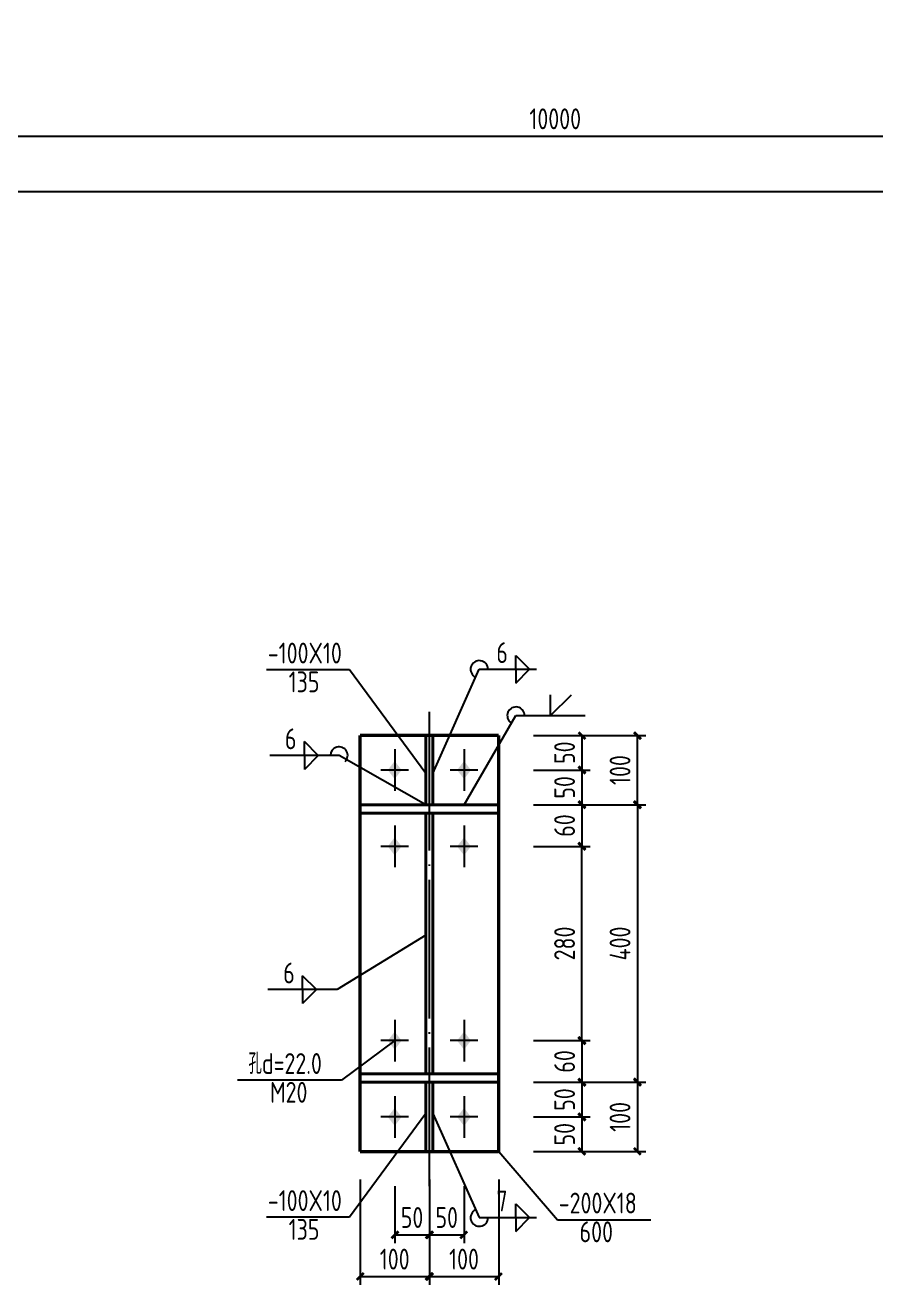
# Model space of a CAD drawing. Header units: millimetres. Extents: x 866561 to 876967, y 40200 to 44891.
# Drawn here: x 875275.2 to 875397.9, y 40331.7 to 40513.2 of the extents above; entities that cross this region are included whole.
import ezdxf

# ---------------------------------------------------------------- set-up
doc = ezdxf.new("R2010")
doc.units = ezdxf.units.MM
doc.header["$LTSCALE"] = 1000
doc.header["$MEASUREMENT"] = 0
doc.linetypes.add('DOTE', pattern=[2.42, 2, -0.2, 0.02, -0.2])
for name, color, linetype in [('10', 7, 'Continuous'), ('1000', 2, 'Continuous'), ('DIM', 7, 'Continuous'), ('DOTE', 1, 'DOTE'), ('尺寸标注', 7, 'Continuous'), ('焊缝标注', 3, 'Continuous'), ('螺栓孔标注', 253, 'Continuous'), ('钢板标注', 253, 'Continuous')]:
    doc.layers.add(name, color=color, linetype=linetype)
doc.styles.add('GBHZ', font='gbenor.shx', dxfattribs={"width": 0.9, "bigfont": 'gbcbig.shx'})
doc.dimstyles.new('Y10', dxfattribs={"dimscale": 0, "dimtxt": 3, "dimasz": 0.01, "dimexe": 1.2, "dimexo": 1, "dimgap": 1, "dimtad": 1, "dimdec": 0, "dimlfac": 10, "dimzin": 0, "dimdsep": 46, "dimtxsty": 'GBHZ', "dimblk1": 'DX', "dimblk2": 'DX', "dimsah": 1, "dimcen": 0.09, "dimdle": 1, "dimadec": 0, "dimazin": 0, "dimtfac": 1, "dimtdec": 0, "dimtix": 1, "dimtmove": 2, "dimatfit": 3, "dimldrblk": 'DX', "dimfxl": 0, "dimtolj": 1, "dimtzin": 0, "dimarcsym": 0})
doc.dimstyles.new('Y50', dxfattribs={"dimscale": 0, "dimtxt": 3, "dimasz": 0.01, "dimexe": 1.2, "dimexo": 1, "dimgap": 1, "dimtad": 1, "dimdec": 0, "dimlfac": 50, "dimzin": 0, "dimdsep": 46, "dimtxsty": 'GBHZ', "dimblk1": 'DX', "dimblk2": 'DX', "dimsah": 1, "dimcen": 0.09, "dimdle": 1, "dimadec": 0, "dimazin": 0, "dimtfac": 1, "dimtdec": 0, "dimtix": 1, "dimtmove": 2, "dimatfit": 3, "dimldrblk": 'DX', "dimfxl": 0, "dimtolj": 1, "dimtzin": 0, "dimarcsym": 0})

# ---------------------------------------------------------------- blocks, each defined once
blk = doc.blocks.new('DX')
at = {"color": 0, "linetype": 'ByBlock', "const_width": 40}
blk.add_lwpolyline([(-54, -51), (46, 49)], dxfattribs=at)
blk = doc.blocks.new('*D661')
at = {"layer": 'Defpoints', "color": 0}
for p in [(875251.62, 40513.23), (875451.62, 40513.23), (875451.62, 40497.23)]:
    blk.add_point(p, dxfattribs=at)
at = {"layer": 'dim', "color": 0, "lineweight": -2}
for p, q in [((875251.62, 40512.23), (875251.62, 40496.03)), ((875451.62, 40512.23), (875451.62, 40496.03)), ((875251.63, 40497.23), (875451.61, 40497.23))]:
    blk.add_line(p, q, dxfattribs=at)
at = {"layer": 'dim', "color": 0, "lineweight": -2, "xscale": 0.01, "yscale": 0.01, "zscale": 0.01, "rotation": 180}
blk.add_blockref('DX', (875251.62, 40497.23), dxfattribs=at)
at = {"layer": 'dim', "color": 0, "lineweight": -2, "xscale": 0.01, "yscale": 0.01, "zscale": 0.01}
blk.add_blockref('DX', (875451.62, 40497.23), dxfattribs=at)
at = {"layer": 'dim', "color": 0, "insert": (875351.62, 40499.73), "char_height": 3, "attachment_point": 5, "style": 'GBHZ'}
blk.add_mtext('\\A1;10000', dxfattribs=at)
blk = doc.blocks.new('*D663')
at = {"layer": 'Defpoints', "color": 0}
for p in [(875251.62, 40513.23), (875651.62, 40513.23), (875251.62, 40489.23)]:
    blk.add_point(p, dxfattribs=at)
at = {"layer": 'dim', "color": 0, "lineweight": -2}
for p, q in [((875251.62, 40512.23), (875251.62, 40488.03)), ((875651.62, 40512.23), (875651.62, 40488.03)), ((875651.61, 40489.23), (875251.63, 40489.23))]:
    blk.add_line(p, q, dxfattribs=at)
at = {"layer": 'dim', "color": 0, "lineweight": -2, "xscale": 0.01, "yscale": 0.01, "zscale": 0.01, "rotation": 180}
blk.add_blockref('DX', (875251.62, 40489.23), dxfattribs=at)
at = {"layer": 'dim', "color": 0, "lineweight": -2, "xscale": 0.01, "yscale": 0.01, "zscale": 0.01}
blk.add_blockref('DX', (875651.62, 40489.23), dxfattribs=at)
at = {"layer": 'dim', "color": 0, "insert": (875451.62, 40491.73), "char_height": 3, "attachment_point": 5, "style": 'GBHZ'}
blk.add_mtext('\\A1;20000', dxfattribs=at)
blk = doc.blocks.new('*D741')
at = {"layer": 'Defpoints', "color": 0, "linetype": 'ByBlock'}
for p in [(875347.77, 40410.86, -3), (875347.47, 40405.86, -3), (875355.47, 40405.86)]:
    blk.add_point(p, dxfattribs=at)
at = {"layer": 'DIM', "color": 0, "linetype": 'ByBlock', "lineweight": -2}
for p, q in [((875348.77, 40410.86), (875356.67, 40410.86)), ((875355.47, 40410.85), (875355.47, 40405.87)), ((875348.47, 40405.86), (875356.67, 40405.86))]:
    blk.add_line(p, q, dxfattribs=at)
at = {"layer": 'DIM', "color": 0, "linetype": 'ByBlock', "lineweight": -2, "xscale": 0.01, "yscale": 0.01, "zscale": 0.009999999999999787}
for p, rotation in [((875355.47, 40410.86), 90), ((875355.47, 40405.86), 270)]:
    blk.add_blockref('DX', p, dxfattribs=dict(at, rotation=rotation))
at = {"layer": 'DIM', "color": 0, "linetype": 'ByBlock', "insert": (875352.97, 40408.36), "char_height": 3, "attachment_point": 5, "rotation": 90, "style": 'GBHZ'}
blk.add_mtext('\\A1;50', dxfattribs=at)
blk = doc.blocks.new('*D742')
at = {"layer": 'Defpoints', "color": 0, "linetype": 'ByBlock'}
for p in [(875347.47, 40405.86, -3), (875347.47, 40400.86, -3), (875355.47, 40400.86)]:
    blk.add_point(p, dxfattribs=at)
at = {"layer": 'DIM', "color": 0, "linetype": 'ByBlock', "lineweight": -2}
for p, q in [((875348.47, 40405.86), (875356.67, 40405.86)), ((875355.47, 40405.85), (875355.47, 40400.87)), ((875348.47, 40400.86), (875356.67, 40400.86))]:
    blk.add_line(p, q, dxfattribs=at)
at = {"layer": 'DIM', "color": 0, "linetype": 'ByBlock', "lineweight": -2, "xscale": 0.01, "yscale": 0.01, "zscale": 0.009999999999999787}
for p, rotation in [((875355.47, 40405.86), 90), ((875355.47, 40400.86), 270)]:
    blk.add_blockref('DX', p, dxfattribs=dict(at, rotation=rotation))
at = {"layer": 'DIM', "color": 0, "linetype": 'ByBlock', "insert": (875352.97, 40403.36), "char_height": 3, "attachment_point": 5, "rotation": 90, "style": 'GBHZ'}
blk.add_mtext('\\A1;50', dxfattribs=at)
blk = doc.blocks.new('*D743')
at = {"layer": 'Defpoints', "color": 0, "linetype": 'ByBlock'}
for p in [(875347.47, 40400.86, -3), (875347.47, 40394.86), (875355.47, 40394.86)]:
    blk.add_point(p, dxfattribs=at)
at = {"layer": 'DIM', "color": 0, "linetype": 'ByBlock', "lineweight": -2}
for p, q in [((875348.47, 40400.86), (875356.67, 40400.86)), ((875355.47, 40400.85), (875355.47, 40394.87)), ((875348.47, 40394.86), (875356.67, 40394.86))]:
    blk.add_line(p, q, dxfattribs=at)
at = {"layer": 'DIM', "color": 0, "linetype": 'ByBlock', "lineweight": -2, "xscale": 0.01, "yscale": 0.01, "zscale": 0.009999999999999787}
for p, rotation in [((875355.47, 40400.86), 90), ((875355.47, 40394.86), 270)]:
    blk.add_blockref('DX', p, dxfattribs=dict(at, rotation=rotation))
at = {"layer": 'DIM', "color": 0, "linetype": 'ByBlock', "insert": (875352.97, 40397.86), "char_height": 3, "attachment_point": 5, "rotation": 90, "style": 'GBHZ'}
blk.add_mtext('\\A1;60', dxfattribs=at)
blk = doc.blocks.new('*D744')
at = {"layer": 'Defpoints', "color": 0, "linetype": 'ByBlock'}
for p in [(875347.47, 40366.86, -3), (875347.47, 40360.86, -3), (875355.47, 40360.86)]:
    blk.add_point(p, dxfattribs=at)
at = {"layer": 'DIM', "color": 0, "linetype": 'ByBlock', "lineweight": -2}
for p, q in [((875348.47, 40366.86), (875356.67, 40366.86)), ((875355.47, 40366.85), (875355.47, 40360.87)), ((875348.47, 40360.86), (875356.67, 40360.86))]:
    blk.add_line(p, q, dxfattribs=at)
at = {"layer": 'DIM', "color": 0, "linetype": 'ByBlock', "lineweight": -2, "xscale": 0.01, "yscale": 0.01, "zscale": 0.009999999999999787}
for p, rotation in [((875355.47, 40366.86), 90), ((875355.47, 40360.86), 270)]:
    blk.add_blockref('DX', p, dxfattribs=dict(at, rotation=rotation))
at = {"layer": 'DIM', "color": 0, "linetype": 'ByBlock', "insert": (875352.97, 40363.86), "char_height": 3, "attachment_point": 5, "rotation": 90, "style": 'GBHZ'}
blk.add_mtext('\\A1;60', dxfattribs=at)
blk = doc.blocks.new('*D745')
at = {"layer": 'Defpoints', "color": 0, "linetype": 'ByBlock'}
for p in [(875347.47, 40360.86, -3), (875347.47, 40355.86, -3), (875355.47, 40355.86)]:
    blk.add_point(p, dxfattribs=at)
at = {"layer": 'DIM', "color": 0, "linetype": 'ByBlock', "lineweight": -2}
for p, q in [((875348.47, 40360.86), (875356.67, 40360.86)), ((875355.47, 40360.85), (875355.47, 40355.87)), ((875348.47, 40355.86), (875356.67, 40355.86))]:
    blk.add_line(p, q, dxfattribs=at)
at = {"layer": 'DIM', "color": 0, "linetype": 'ByBlock', "lineweight": -2, "xscale": 0.01, "yscale": 0.01, "zscale": 0.009999999999999787}
for p, rotation in [((875355.47, 40360.86), 90), ((875355.47, 40355.86), 270)]:
    blk.add_blockref('DX', p, dxfattribs=dict(at, rotation=rotation))
at = {"layer": 'DIM', "color": 0, "linetype": 'ByBlock', "insert": (875352.97, 40358.36), "char_height": 3, "attachment_point": 5, "rotation": 90, "style": 'GBHZ'}
blk.add_mtext('\\A1;50', dxfattribs=at)
blk = doc.blocks.new('*D746')
at = {"layer": 'Defpoints', "color": 0, "linetype": 'ByBlock'}
for p in [(875347.47, 40355.86, -3), (875347.47, 40350.86, -3), (875355.47, 40350.86)]:
    blk.add_point(p, dxfattribs=at)
at = {"layer": 'DIM', "color": 0, "linetype": 'ByBlock', "lineweight": -2}
for p, q in [((875348.47, 40355.86), (875356.67, 40355.86)), ((875355.47, 40355.85), (875355.47, 40350.87)), ((875348.47, 40350.86), (875356.67, 40350.86))]:
    blk.add_line(p, q, dxfattribs=at)
at = {"layer": 'DIM', "color": 0, "linetype": 'ByBlock', "lineweight": -2, "xscale": 0.01, "yscale": 0.01, "zscale": 0.009999999999999787}
for p, rotation in [((875355.47, 40355.86), 90), ((875355.47, 40350.86), 270)]:
    blk.add_blockref('DX', p, dxfattribs=dict(at, rotation=rotation))
at = {"layer": 'DIM', "color": 0, "linetype": 'ByBlock', "insert": (875352.97, 40353.36), "char_height": 3, "attachment_point": 5, "rotation": 90, "style": 'GBHZ'}
blk.add_mtext('\\A1;50', dxfattribs=at)
blk = doc.blocks.new('*D747')
at = {"layer": 'Defpoints', "color": 0, "linetype": 'ByBlock'}
for p in [(875328.47, 40346.86, -3), (875333.47, 40346.86, -3), (875333.47, 40338.86)]:
    blk.add_point(p, dxfattribs=at)
at = {"layer": 'DIM', "color": 0, "linetype": 'ByBlock', "lineweight": -2}
for p, q in [((875328.47, 40345.86), (875328.47, 40337.66)), ((875333.47, 40345.86), (875333.47, 40337.66)), ((875328.48, 40338.86), (875333.46, 40338.86))]:
    blk.add_line(p, q, dxfattribs=at)
at = {"layer": 'DIM', "color": 0, "linetype": 'ByBlock', "lineweight": -2, "xscale": 0.01, "yscale": 0.01, "zscale": 0.009999999999999787, "rotation": 180}
blk.add_blockref('DX', (875328.47, 40338.86), dxfattribs=at)
at = {"layer": 'DIM', "color": 0, "linetype": 'ByBlock', "lineweight": -2, "xscale": 0.01, "yscale": 0.01, "zscale": 0.009999999999999787}
blk.add_blockref('DX', (875333.47, 40338.86), dxfattribs=at)
at = {"layer": 'DIM', "color": 0, "linetype": 'ByBlock', "insert": (875330.97, 40341.36), "char_height": 3, "attachment_point": 5, "style": 'GBHZ'}
blk.add_mtext('\\A1;50', dxfattribs=at)
blk = doc.blocks.new('*D748')
at = {"layer": 'Defpoints', "color": 0, "linetype": 'ByBlock'}
for p in [(875333.47, 40346.86, -3), (875338.47, 40346.86, -3), (875338.47, 40338.86)]:
    blk.add_point(p, dxfattribs=at)
at = {"layer": 'DIM', "color": 0, "linetype": 'ByBlock', "lineweight": -2}
for p, q in [((875333.47, 40345.86), (875333.47, 40337.66)), ((875338.47, 40345.86), (875338.47, 40337.66)), ((875333.48, 40338.86), (875338.46, 40338.86))]:
    blk.add_line(p, q, dxfattribs=at)
at = {"layer": 'DIM', "color": 0, "linetype": 'ByBlock', "lineweight": -2, "xscale": 0.01, "yscale": 0.01, "zscale": 0.009999999999999787, "rotation": 180}
blk.add_blockref('DX', (875333.47, 40338.86), dxfattribs=at)
at = {"layer": 'DIM', "color": 0, "linetype": 'ByBlock', "lineweight": -2, "xscale": 0.01, "yscale": 0.01, "zscale": 0.009999999999999787}
blk.add_blockref('DX', (875338.47, 40338.86), dxfattribs=at)
at = {"layer": 'DIM', "color": 0, "linetype": 'ByBlock', "insert": (875335.97, 40341.36), "char_height": 3, "attachment_point": 5, "style": 'GBHZ'}
blk.add_mtext('\\A1;50', dxfattribs=at)
blk = doc.blocks.new('*D749')
at = {"layer": 'Defpoints', "color": 0, "linetype": 'ByBlock'}
for p in [(875323.47, 40347.86, -3), (875333.47, 40347.86, -3), (875333.47, 40332.86)]:
    blk.add_point(p, dxfattribs=at)
at = {"layer": 'DIM', "color": 0, "linetype": 'ByBlock', "lineweight": -2}
for p, q in [((875323.47, 40346.86), (875323.47, 40331.66)), ((875333.47, 40346.86), (875333.47, 40331.66)), ((875323.48, 40332.86), (875333.46, 40332.86))]:
    blk.add_line(p, q, dxfattribs=at)
at = {"layer": 'DIM', "color": 0, "linetype": 'ByBlock', "lineweight": -2, "xscale": 0.01, "yscale": 0.01, "zscale": 0.009999999999999787, "rotation": 180}
blk.add_blockref('DX', (875323.47, 40332.86), dxfattribs=at)
at = {"layer": 'DIM', "color": 0, "linetype": 'ByBlock', "lineweight": -2, "xscale": 0.01, "yscale": 0.01, "zscale": 0.009999999999999787}
blk.add_blockref('DX', (875333.47, 40332.86), dxfattribs=at)
at = {"layer": 'DIM', "color": 0, "linetype": 'ByBlock', "insert": (875328.47, 40335.36), "char_height": 3, "attachment_point": 5, "style": 'GBHZ'}
blk.add_mtext('\\A1;100', dxfattribs=at)
blk = doc.blocks.new('*D750')
at = {"layer": 'Defpoints', "color": 0, "linetype": 'ByBlock'}
for p in [(875333.47, 40347.86, -3), (875343.47, 40347.86, -3), (875343.47, 40332.86)]:
    blk.add_point(p, dxfattribs=at)
at = {"layer": 'DIM', "color": 0, "linetype": 'ByBlock', "lineweight": -2}
for p, q in [((875333.47, 40346.86), (875333.47, 40331.66)), ((875343.47, 40346.86), (875343.47, 40331.66)), ((875333.48, 40332.86), (875343.46, 40332.86))]:
    blk.add_line(p, q, dxfattribs=at)
at = {"layer": 'DIM', "color": 0, "linetype": 'ByBlock', "lineweight": -2, "xscale": 0.01, "yscale": 0.01, "zscale": 0.009999999999999787, "rotation": 180}
blk.add_blockref('DX', (875333.47, 40332.86), dxfattribs=at)
at = {"layer": 'DIM', "color": 0, "linetype": 'ByBlock', "lineweight": -2, "xscale": 0.01, "yscale": 0.01, "zscale": 0.009999999999999787}
blk.add_blockref('DX', (875343.47, 40332.86), dxfattribs=at)
at = {"layer": 'DIM', "color": 0, "linetype": 'ByBlock', "insert": (875338.47, 40335.36), "char_height": 3, "attachment_point": 5, "style": 'GBHZ'}
blk.add_mtext('\\A1;100', dxfattribs=at)
blk = doc.blocks.new('*D751')
at = {"layer": 'Defpoints', "color": 0, "linetype": 'ByBlock'}
for p in [(875355.47, 40400.86, -3), (875347.47, 40360.86, -3), (875363.47, 40360.86)]:
    blk.add_point(p, dxfattribs=at)
at = {"layer": 'DIM', "color": 0, "linetype": 'ByBlock', "lineweight": -2}
for p, q in [((875356.47, 40400.86), (875364.67, 40400.86)), ((875363.47, 40400.85), (875363.47, 40360.87)), ((875348.47, 40360.86), (875364.67, 40360.86))]:
    blk.add_line(p, q, dxfattribs=at)
at = {"layer": 'DIM', "color": 0, "linetype": 'ByBlock', "lineweight": -2, "xscale": 0.01, "yscale": 0.01, "zscale": 0.009999999999999787}
for p, rotation in [((875363.47, 40400.86), 90), ((875363.47, 40360.86), 270)]:
    blk.add_blockref('DX', p, dxfattribs=dict(at, rotation=rotation))
at = {"layer": 'DIM', "color": 0, "linetype": 'ByBlock', "insert": (875360.97, 40380.86), "char_height": 3, "attachment_point": 5, "rotation": 90, "style": 'GBHZ'}
blk.add_mtext('\\A1;400', dxfattribs=at)
blk = doc.blocks.new('*D752')
at = {"layer": 'Defpoints', "color": 0, "linetype": 'ByBlock'}
for p in [(875348.47, 40360.86), (875349.47, 40350.86), (875363.47, 40350.86)]:
    blk.add_point(p, dxfattribs=at)
at = {"layer": 'DIM', "color": 0, "linetype": 'ByBlock', "lineweight": -2}
for p, q in [((875349.47, 40360.86), (875364.67, 40360.86)), ((875363.47, 40360.85), (875363.47, 40350.87)), ((875350.47, 40350.86), (875364.67, 40350.86))]:
    blk.add_line(p, q, dxfattribs=at)
at = {"layer": 'DIM', "color": 0, "linetype": 'ByBlock', "lineweight": -2, "xscale": 0.01, "yscale": 0.01, "zscale": 0.009999999999999787}
for p, rotation in [((875363.47, 40360.86), 90), ((875363.47, 40350.86), 270)]:
    blk.add_blockref('DX', p, dxfattribs=dict(at, rotation=rotation))
at = {"layer": 'DIM', "color": 0, "linetype": 'ByBlock', "insert": (875360.97, 40355.86), "char_height": 3, "attachment_point": 5, "rotation": 90, "style": 'GBHZ'}
blk.add_mtext('\\A1;100', dxfattribs=at)
blk = doc.blocks.new('*D753')
at = {"layer": 'Defpoints', "color": 0, "linetype": 'ByBlock'}
for p in [(875347.47, 40410.86, -3), (875363.47, 40410.86), (875348.47, 40400.86)]:
    blk.add_point(p, dxfattribs=at)
at = {"layer": 'DIM', "color": 0, "linetype": 'ByBlock', "lineweight": -2}
for p, q in [((875348.47, 40410.86), (875364.67, 40410.86)), ((875363.47, 40400.87), (875363.47, 40410.85)), ((875349.47, 40400.86), (875364.67, 40400.86))]:
    blk.add_line(p, q, dxfattribs=at)
at = {"layer": 'DIM', "color": 0, "linetype": 'ByBlock', "lineweight": -2, "xscale": 0.01, "yscale": 0.01, "zscale": 0.009999999999999787}
for p, rotation in [((875363.47, 40410.86), 90), ((875363.47, 40400.86), 270)]:
    blk.add_blockref('DX', p, dxfattribs=dict(at, rotation=rotation))
at = {"layer": 'DIM', "color": 0, "linetype": 'ByBlock', "insert": (875360.97, 40405.86), "char_height": 3, "attachment_point": 5, "rotation": 90, "style": 'GBHZ'}
blk.add_mtext('\\A1;100', dxfattribs=at)
blk = doc.blocks.new('*D754')
at = {"layer": 'Defpoints', "color": 0, "linetype": 'ByBlock'}
for p in [(875347.47, 40394.86), (875355.47, 40394.86), (875347.47, 40366.86)]:
    blk.add_point(p, dxfattribs=at)
at = {"layer": 'DIM', "color": 0, "linetype": 'ByBlock', "lineweight": -2}
for p, q in [((875348.47, 40394.86), (875356.67, 40394.86)), ((875355.47, 40366.87), (875355.47, 40394.85)), ((875348.47, 40366.86), (875356.67, 40366.86))]:
    blk.add_line(p, q, dxfattribs=at)
at = {"layer": 'DIM', "color": 0, "linetype": 'ByBlock', "lineweight": -2, "xscale": 0.01, "yscale": 0.01, "zscale": 0.009999999999999787}
for p, rotation in [((875355.47, 40394.86), 90), ((875355.47, 40366.86), 270)]:
    blk.add_blockref('DX', p, dxfattribs=dict(at, rotation=rotation))
at = {"layer": 'DIM', "color": 0, "linetype": 'ByBlock', "insert": (875352.97, 40380.86), "char_height": 3, "attachment_point": 5, "rotation": 90, "style": 'GBHZ'}
blk.add_mtext('\\A1;280', dxfattribs=at)

msp = doc.modelspace()

# ---------------------------------------------------------------- linework, layer by layer
at = {"layer": '10', "color": 253}
for p, q in [((875328.469, 40408.858), (875328.469, 40402.858)), ((875338.469, 40408.858), (875338.469, 40402.858)), ((875330.469, 40405.858), (875326.469, 40405.858)), ((875340.469, 40405.858), (875336.469, 40405.858)), ((875328.469, 40397.858), (875328.469, 40391.858)), ((875338.469, 40397.858), (875338.469, 40391.858)), ((875330.469, 40394.858), (875326.469, 40394.858)), ((875340.469, 40394.858), (875336.469, 40394.858)), ((875328.469, 40369.857), (875328.469, 40363.857)), ((875338.469, 40369.857), (875338.469, 40363.857)), ((875330.469, 40366.857), (875326.469, 40366.857)), ((875340.469, 40366.857), (875336.469, 40366.857)), ((875328.469, 40358.857), (875328.469, 40352.857)), ((875338.469, 40358.857), (875338.469, 40352.857)), ((875330.469, 40355.857), (875326.469, 40355.857)), ((875340.469, 40355.857), (875336.469, 40355.857))]:
    msp.add_line(p, q, dxfattribs=at)
at = {"layer": '10'}
for points in [[(875328.469, 40407.158), (875327.469, 40405.858), (875329.469, 40405.858), (875328.469, 40404.558)], [(875338.469, 40407.158), (875337.469, 40405.858), (875339.469, 40405.858), (875338.469, 40404.558)], [(875328.469, 40396.158), (875327.469, 40394.858), (875329.469, 40394.858), (875328.469, 40393.558)], [(875338.469, 40396.158), (875337.469, 40394.858), (875339.469, 40394.858), (875338.469, 40393.558)], [(875328.469, 40368.157), (875327.469, 40366.857), (875329.469, 40366.857), (875328.469, 40365.557)], [(875338.469, 40368.157), (875337.469, 40366.857), (875339.469, 40366.857), (875338.469, 40365.557)], [(875328.469, 40357.157), (875327.469, 40355.857), (875329.469, 40355.857), (875328.469, 40354.557)], [(875338.469, 40357.157), (875337.469, 40355.857), (875339.469, 40355.857), (875338.469, 40354.557)]]:
    msp.add_solid(points, dxfattribs=at)
at = {"layer": '1000', "const_width": 0.45}
for points in [[(875343.469, 40410.857), (875323.469, 40410.857)], [(875323.469, 40410.857), (875323.469, 40350.857)], [(875332.969, 40410.857), (875332.969, 40400.858)], [(875333.969, 40400.858), (875333.969, 40410.857)], [(875343.469, 40350.857), (875343.469, 40410.857)], [(875332.969, 40350.858), (875332.969, 40360.857)], [(875333.969, 40360.857), (875333.969, 40350.858)], [(875323.469, 40350.857), (875343.469, 40350.857)]]:
    msp.add_lwpolyline(points, dxfattribs=at)
at = {"layer": 'DOTE', "linetype": 'DOTE', "ltscale": 0.01}
msp.add_line((875333.469, 40345.857), (875333.469, 40415.857), dxfattribs=at)
at = {"layer": '尺寸标注', "color": 3, "const_width": 0.45}
for points in [[(875343.469, 40400.858), (875323.469, 40400.858)], [(875323.469, 40399.658), (875343.469, 40399.658)], [(875332.969, 40362.057), (875332.969, 40399.658)], [(875333.969, 40362.057), (875333.969, 40399.658)], [(875343.469, 40362.057), (875323.469, 40362.057)], [(875323.469, 40360.857), (875343.469, 40360.857)]]:
    msp.add_lwpolyline(points, dxfattribs=at)
at = {"layer": '焊缝标注'}
for p, q in [((875345.931, 40422.38), (875347.931, 40420.38)), ((875345.931, 40420.38), (875345.931, 40422.38)), ((875333.969, 40405.358), (875340.664, 40420.38)), ((875340.664, 40420.38), (875348.931, 40420.38)), ((875345.931, 40418.38), (875347.931, 40420.38)), ((875345.931, 40420.38), (875345.931, 40418.38)), ((875350.958, 40413.704), (875350.958, 40416.704)), ((875350.958, 40413.704), (875353.958, 40416.704)), ((875338.469, 40400.858), (875345.958, 40413.704)), ((875345.958, 40413.704), (875355.958, 40413.704)), ((875317.442, 40407.958), (875315.442, 40409.958)), ((875315.442, 40407.958), (875315.442, 40409.958)), ((875320.442, 40407.958), (875310.442, 40407.958)), ((875317.442, 40407.958), (875315.442, 40405.958)), ((875315.442, 40407.958), (875315.442, 40405.958)), ((875332.969, 40400.858), (875320.442, 40407.958)), ((875332.969, 40382.066), (875320.192, 40374.207)), ((875317.192, 40374.207), (875315.192, 40376.207)), ((875315.192, 40374.207), (875315.192, 40376.207)), ((875320.192, 40374.207), (875310.192, 40374.207)), ((875317.192, 40374.207), (875315.192, 40372.207)), ((875315.192, 40374.207), (875315.192, 40372.207)), ((875333.969, 40356.357), (875340.664, 40341.336)), ((875345.931, 40343.336), (875347.931, 40341.336)), ((875345.931, 40341.336), (875345.931, 40343.336)), ((875340.664, 40341.336), (875348.931, 40341.336)), ((875345.931, 40339.336), (875347.931, 40341.336)), ((875345.931, 40341.336), (875345.931, 40339.336))]:
    msp.add_line(p, q, dxfattribs=at)
for centre, start, end in [((875340.664, 40420.38), 0, 245.25041), ((875345.958, 40413.704), 0, 235.48873), ((875320.442, 40407.958), 314.93155, 180.00001), ((875340.664, 40341.336), 114.74959, 0)]:
    msp.add_arc(centre, 1.25, start, end, dxfattribs=at)
at = {"layer": '螺栓孔标注'}
for p, q in [((875328.469, 40366.857), (875320.794, 40361.155)), ((875320.794, 40361.155), (875305.794, 40361.155))]:
    msp.add_line(p, q, dxfattribs=at)
at = {"layer": '螺栓孔标注', "const_width": 0.1}
msp.add_lwpolyline([(875328.519, 40366.857, 1), (875328.419, 40366.857, 1), (875328.519, 40366.857, 1)], format="xyb", close=True, dxfattribs=at)
at = {"layer": '钢板标注'}
for p, q in [((875321.975, 40420.319), (875309.975, 40420.319)), ((875332.969, 40405.358), (875321.975, 40420.319)), ((875332.969, 40356.357), (875321.975, 40341.397)), ((875343.469, 40350.857), (875351.931, 40341.042)), ((875321.975, 40341.397), (875309.975, 40341.397)), ((875351.931, 40341.042), (875365.428, 40341.042))]:
    msp.add_line(p, q, dxfattribs=at)
at = {"layer": '钢板标注', "const_width": 0.1}
for points in [[(875333.019, 40405.358, 1), (875332.919, 40405.358, 1), (875333.019, 40405.358, 1)], [(875333.019, 40356.357, -1), (875332.919, 40356.357, -1), (875333.019, 40356.357, -1)], [(875343.519, 40350.857, 1), (875343.419, 40350.857, 1), (875343.519, 40350.857, 1)]]:
    msp.add_lwpolyline(points, format="xyb", close=True, dxfattribs=at)

# ---------------------------------------------------------------- texts
at = {"layer": '焊缝标注', "style": 'GBHZ', "width": 0.9}
for s, p in [('6', (875343.131, 40421.28)), ('6', (875312.642, 40408.858)), ('6', (875312.392, 40375.107)), ('7', (875343.131, 40342.236))]:
    msp.add_text(s, height=3, dxfattribs=at).set_placement(p)
at = {"layer": '螺栓孔标注', "style": 'GBHZ', "width": 0.9}
for s, p in [('孔d=22.0', (875307.372, 40362.055)), ('M20', (875310.494, 40357.905))]:
    msp.add_text(s, height=3, dxfattribs=at).set_placement(p)
at = {"layer": '钢板标注', "style": 'GBHZ', "width": 0.9}
for s, p in [('-100X10', (875310.175, 40421.219)), ('135', (875313.175, 40417.069)), ('-100X10', (875310.175, 40342.297)), ('-200X18', (875352.131, 40341.942)), ('135', (875313.175, 40338.147)), ('600', (875355.131, 40337.792))]:
    msp.add_text(s, height=3, dxfattribs=at).set_placement(p)

# ---------------------------------------------------------------- dimensions: what is measured, and where the dimension line sits
at = {"layer": 'dim'}
for base, p1, p2, picture, middle in [((875451.617, 40497.228), (875251.617, 40513.228), (875451.617, 40513.228), '*D661', (875351.617, 40499.728)), ((875251.617, 40489.228), (875651.617, 40513.228), (875251.617, 40513.228), '*D663', (875451.617, 40491.728))]:
    dim = msp.add_linear_dim(base=base, p1=p1, p2=p2, dimstyle='Y50', override={"dimscale": 1}, dxfattribs=at)
    dim.commit()
    dim.dimension.update_dxf_attribs({"geometry": picture, "text_midpoint": middle})
at = {"layer": 'DIM', "color": 2, "linetype": 'ByBlock'}
for base, p1, p2, angle, picture, middle in [((875355.469, 40405.858, 3), (875347.774, 40410.857), (875347.469, 40405.858), 90, '*D741', (875352.969, 40408.358, 3)), ((875363.469, 40410.858, 3), (875348.469, 40400.858, 3), (875347.469, 40410.858), 270, '*D753', (875360.969, 40405.858, 3)), ((875355.469, 40400.858, 3), (875347.469, 40405.858), (875347.469, 40400.858), 90, '*D742', (875352.969, 40403.358, 3)), ((875355.469, 40394.858, 3), (875347.469, 40400.858), (875347.469, 40394.858, 3), 90, '*D743', (875352.969, 40397.858, 3)), ((875363.469, 40360.857, 3), (875355.469, 40400.858), (875347.469, 40360.857), 90, '*D751', (875360.969, 40380.858, 3)), ((875355.469, 40394.858, 3), (875347.469, 40366.857, 3), (875347.469, 40394.858, 3), 270, '*D754', (875352.969, 40380.857, 3)), ((875355.469, 40360.857, 3), (875347.469, 40366.857), (875347.469, 40360.857), 90, '*D744', (875352.969, 40363.857, 3)), ((875355.469, 40355.857, 3), (875347.469, 40360.857), (875347.469, 40355.857), 90, '*D745', (875352.969, 40358.357, 3)), ((875363.469, 40350.857, 3), (875348.469, 40360.857, 3), (875349.469, 40350.857, 3), 90, '*D752', (875360.969, 40355.857, 3)), ((875355.469, 40350.857, 3), (875347.469, 40355.857), (875347.469, 40350.857), 90, '*D746', (875352.969, 40353.357, 3))]:
    dim = msp.add_linear_dim(base=base, p1=p1, p2=p2, angle=angle, dimstyle='Y10', override={"dimscale": 1}, dxfattribs=at)
    dim.commit()
    dim.dimension.update_dxf_attribs({"geometry": picture, "text_midpoint": middle})
for base, p1, p2, picture, middle in [((875333.469, 40332.857, 3), (875323.469, 40347.857), (875333.469, 40347.857), '*D749', (875328.469, 40335.357, 3)), ((875333.469, 40338.857, 3), (875328.469, 40346.857), (875333.469, 40346.857), '*D747', (875330.969, 40341.357, 3)), ((875343.469, 40332.857, 3), (875333.469, 40347.857), (875343.469, 40347.857), '*D750', (875338.469, 40335.357, 3)), ((875338.469, 40338.857, 3), (875333.469, 40346.857), (875338.469, 40346.857), '*D748', (875335.969, 40341.357, 3))]:
    dim = msp.add_linear_dim(base=base, p1=p1, p2=p2, dimstyle='Y10', override={"dimscale": 1}, dxfattribs=at)
    dim.commit()
    dim.dimension.update_dxf_attribs({"geometry": picture, "text_midpoint": middle})

doc.saveas('drawing.dxf')
